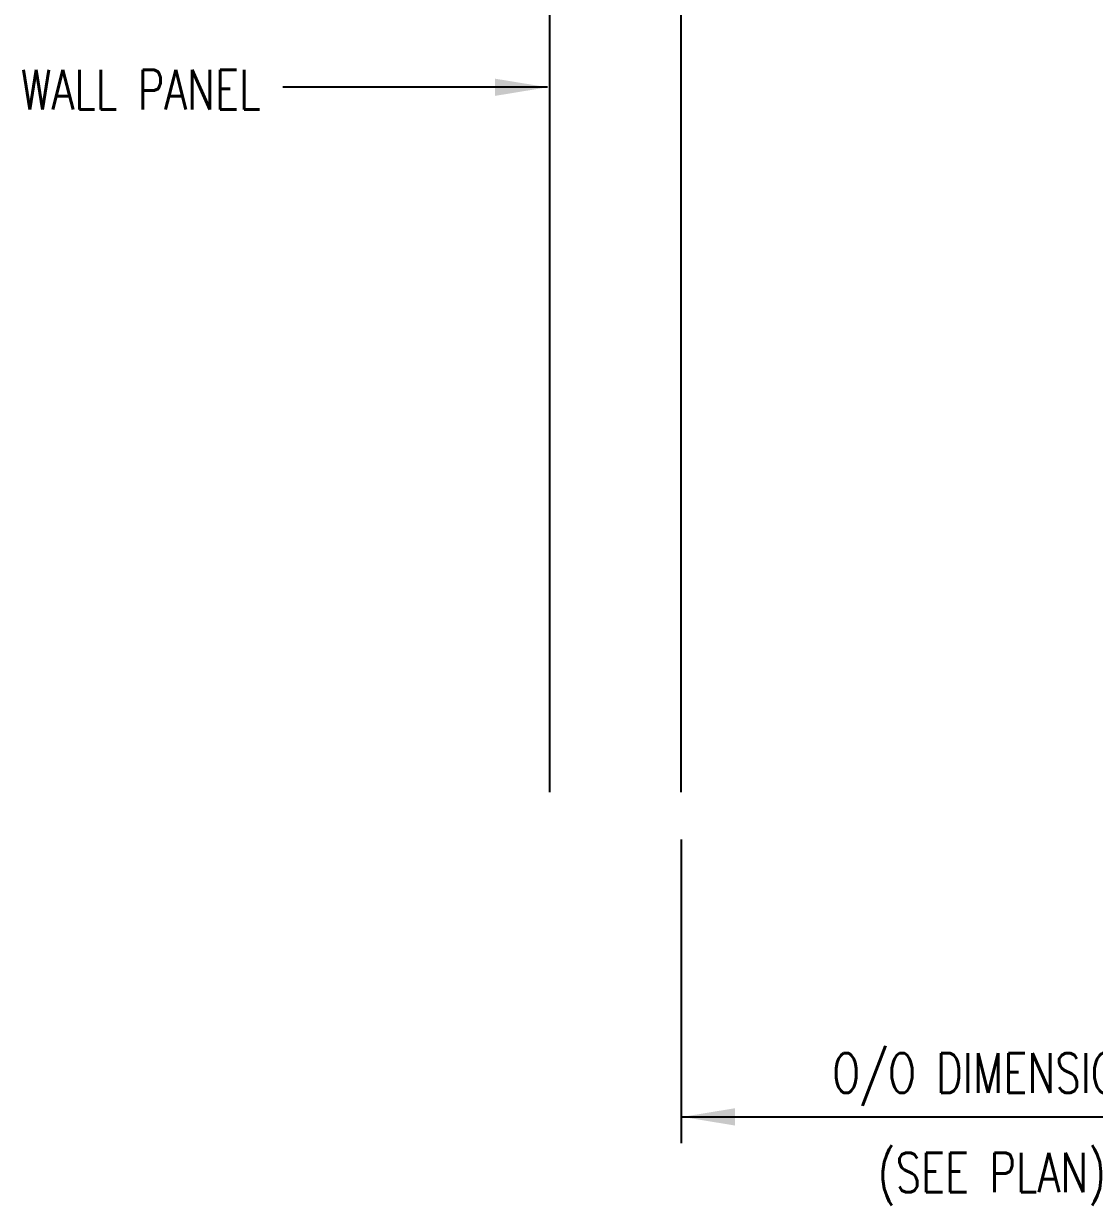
# Model space of a CAD drawing. Header units: inches. Extents: x 0.5 to 41.1, y 60.2 to 108.6.
# Drawn here: x 17.8 to 27.98, y 60.15 to 71.39 of the extents above; entities that cross this region are included whole.
import ezdxf
from ezdxf.enums import TextEntityAlignment as Align

# ---------------------------------------------------------------- set-up
doc = ezdxf.new("R2010")
doc.units = ezdxf.units.IN
doc.header["$MEASUREMENT"] = 0
doc.layers.add('PANEL', color=11, linetype='Continuous')
doc.layers.add('TEXT', color=2, linetype='Continuous')
doc.styles.add('TEXT1', font='ROMANS.shx', dxfattribs={"width": 0.75, "height": 0.375})
doc.dimstyles.new('DETAIL$7', dxfattribs={"dimscale": 4, "dimtxt": 0.09375, "dimasz": 0.125, "dimexe": 0.0625, "dimexo": 0.125, "dimgap": 0.0625, "dimtad": 1, "dimdec": 4, "dimzin": 3, "dimdsep": 46, "dimlunit": 4, "dimtxsty": 'TEXT1', "dimblk": 'ARCHTICK', "dimcen": 0.0625, "dimclrd": 7, "dimclre": 7, "dimclrt": 2, "dimadec": 0, "dimazin": 0, "dimtfac": 0.59375, "dimtdec": 4, "dimtmove": 0, "dimatfit": 3, "dimfxl": 0, "dimfrac": 2, "dimtolj": 1, "dimtzin": 3, "dimarcsym": 0})

# ---------------------------------------------------------------- blocks, each defined once
blk = doc.blocks.new('_ArchTick')
at = {"color": 0, "linetype": 'ByBlock', "const_width": 0.15}
blk.add_lwpolyline([(-0.5, -0.5), (0.5, 0.5)], dxfattribs=at)

msp = doc.modelspace()

# ---------------------------------------------------------------- linework, layer by layer
at = {"layer": 'PANEL'}
msp.add_lwpolyline([(24.05379, 64.07868), (24.05379, 77.55659), (22.80379, 77.55659), (22.80379, 64.07868)], dxfattribs=at)
at = {"layer": 'TEXT', "color": 7}
msp.add_line((24.05379, 63.62864), (24.05379, 60.7418), dxfattribs=at)

# ---------------------------------------------------------------- texts
at = {"layer": 'TEXT', "style": 'TEXT1', "width": 0.75}
msp.add_text('WALL PANEL', height=0.375, dxfattribs=at).set_placement((20.05687, 70.57277), align=Align.RIGHT)
at = {"layer": 'TEXT', "color": 2, "style": 'TEXT1', "width": 0.75}
for s, p in [('O/O DIMENSION', (25.49159, 61.22183)), ('(SEE PLAN)', (25.92554, 60.27542))]:
    msp.add_text(s, height=0.375, dxfattribs=at).set_placement(p)

# ---------------------------------------------------------------- leaders
at = {"layer": 'TEXT'}
for points in [[(22.78377, 70.78278), (20.96045, 70.78278), (20.26629, 70.78278)], [(24.06622, 60.9918), (28.72353, 60.9918), (29.72587, 60.9918)]]:
    msp.add_leader(points, dimstyle='DETAIL$7', dxfattribs=at)

doc.saveas('drawing.dxf')
